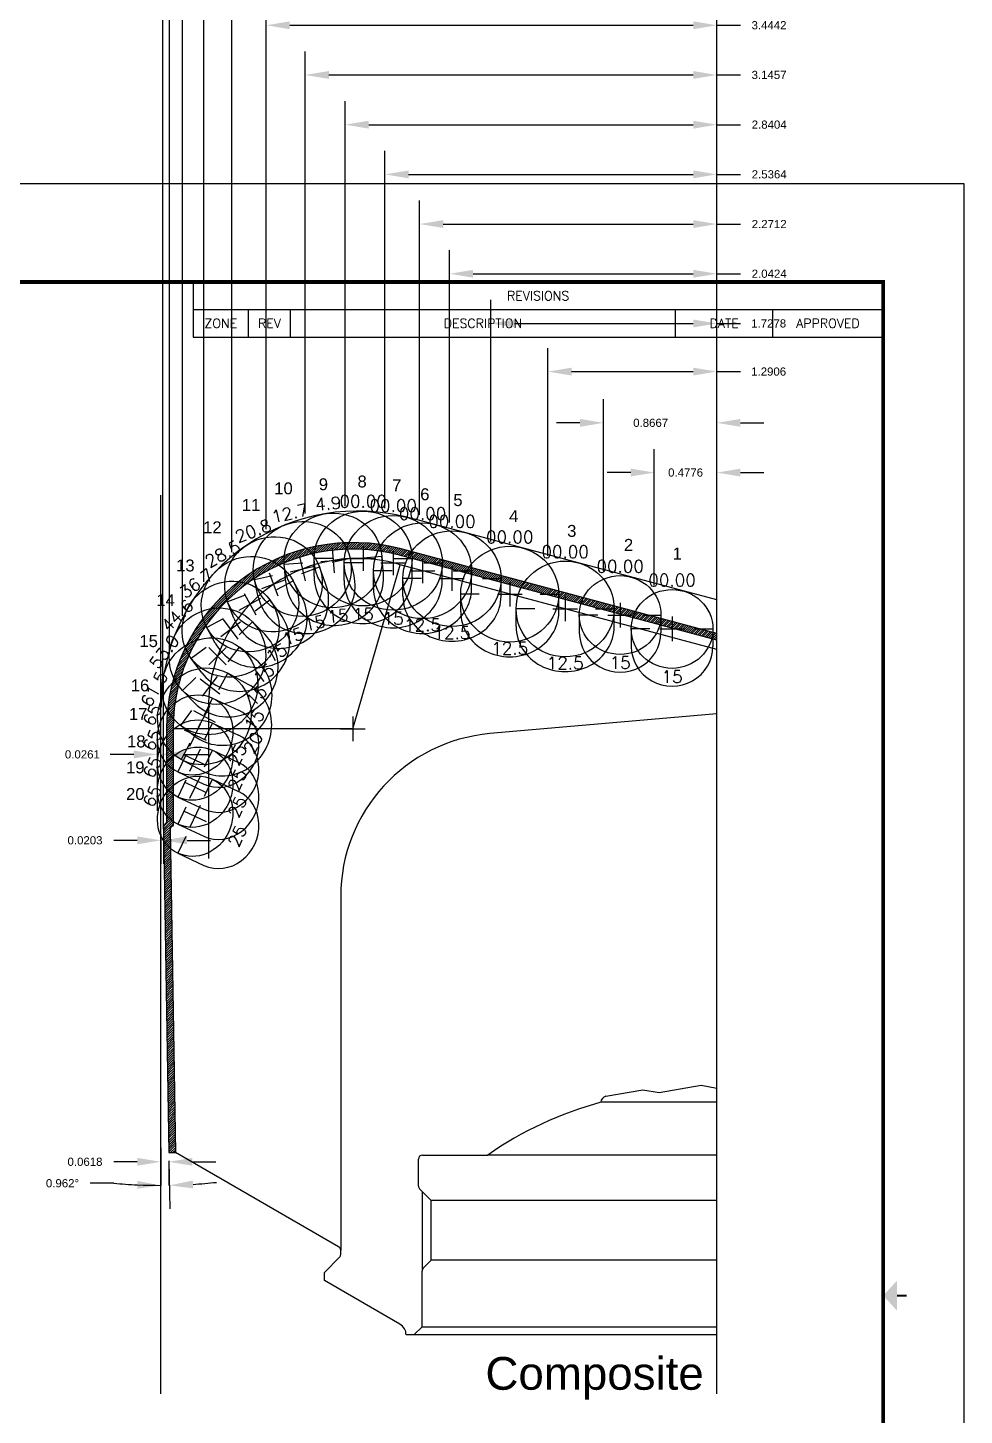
# Model space of a CAD drawing. Header units: inches. Extents: x 0 to 44, y 0 to 27.6.
# Drawn here: x 36.84 to 44, y 7.59 to 18.19 of the extents above; entities that cross this region are included whole.
import ezdxf
from ezdxf.enums import TextEntityAlignment as Align
from ezdxf.lldxf.tags import DXFTag

# ---------------------------------------------------------------- set-up
doc = ezdxf.new("R2010")
doc.units = ezdxf.units.IN
doc.header["$LTSCALE"] = 0.5
doc.header["$MEASUREMENT"] = 0
doc.header["$PDMODE"] = 35
doc.layers.get('Defpoints').update_dxf_attribs({"color": 1})
for name, color, linetype in [('Blade1', 40, 'Continuous'), ('Blade2', 6, 'Continuous'), ('Blade3', 112, 'Continuous'), ('Blade4', 181, 'Continuous'), ('CDG-38310R1', 7, 'Continuous'), ('CLine', 5, 'CENTER2'), ('Cutter Tip Height', 50, 'Continuous'), ('Default', 7, 'Continuous'), ('Text', 3, 'Continuous'), ('Title Block', 7, 'Continuous')]:
    doc.layers.add(name, color=color, linetype=linetype)
doc.styles.add('RomanS', font='romans')
doc.styles.get("Standard").update_dxf_attribs({"font": 'arial.ttf'})
tags = doc.linetypes.add('CENTER', pattern=[2, 1.25, -0.25, 0.25, -0.25]).pattern_tags.tags
tags[10:11] = [DXFTag(74, 4), DXFTag(75, 0), DXFTag(340, '0'), DXFTag(46, 0.0), DXFTag(50, 0.0), DXFTag(44, 0.0), DXFTag(45, 0.0)]
tags[8:9] = [DXFTag(74, 4), DXFTag(75, 0), DXFTag(340, '0'), DXFTag(46, 0.0), DXFTag(50, 0.0), DXFTag(44, 0.0), DXFTag(45, 0.0)]
tags[6:7] = [DXFTag(74, 4), DXFTag(75, 0), DXFTag(340, '0'), DXFTag(46, 0.0), DXFTag(50, 0.0), DXFTag(44, 0.0), DXFTag(45, 0.0)]
tags[4:5] = [DXFTag(74, 4), DXFTag(75, 0), DXFTag(340, '0'), DXFTag(46, 0.0), DXFTag(50, 0.0), DXFTag(44, 0.0), DXFTag(45, 0.0)]
tags = doc.linetypes.add('CENTER2', pattern=[1.125, 0.75, -0.125, 0.125, -0.125]).pattern_tags.tags
tags[10:11] = [DXFTag(74, 4), DXFTag(75, 0), DXFTag(340, '0'), DXFTag(46, 0.0), DXFTag(50, 0.0), DXFTag(44, 0.0), DXFTag(45, 0.0)]
tags[8:9] = [DXFTag(74, 4), DXFTag(75, 0), DXFTag(340, '0'), DXFTag(46, 0.0), DXFTag(50, 0.0), DXFTag(44, 0.0), DXFTag(45, 0.0)]
tags[6:7] = [DXFTag(74, 4), DXFTag(75, 0), DXFTag(340, '0'), DXFTag(46, 0.0), DXFTag(50, 0.0), DXFTag(44, 0.0), DXFTag(45, 0.0)]
tags[4:5] = [DXFTag(74, 4), DXFTag(75, 0), DXFTag(340, '0'), DXFTag(46, 0.0), DXFTag(50, 0.0), DXFTag(44, 0.0), DXFTag(45, 0.0)]
tags = doc.linetypes.add('HIDDEN2', pattern=[0.1875, 0.125, -0.0625]).pattern_tags.tags
tags[6:7] = [DXFTag(74, 4), DXFTag(75, 0), DXFTag(340, '0'), DXFTag(46, 0.0), DXFTag(50, 0.0), DXFTag(44, 0.0), DXFTag(45, 0.0)]
tags[4:5] = [DXFTag(74, 4), DXFTag(75, 0), DXFTag(340, '0'), DXFTag(46, 0.0), DXFTag(50, 0.0), DXFTag(44, 0.0), DXFTag(45, 0.0)]
doc.dimstyles.get("Standard").update_dxf_attribs({"dimtxt": 0.0625, "dimasz": 0.18, "dimexe": 0.18, "dimexo": 0.0625, "dimgap": 0.09, "dimtad": 0, "dimtih": 1, "dimtoh": 1, "dimdec": 4, "dimzin": 0, "dimdsep": 46, "dimtxsty": 'Standard', "dimcen": 0.09, "dimadec": 3, "dimazin": 0, "dimtfac": 1, "dimtdec": 4, "dimtofl": 0, "dimtmove": 0, "dimatfit": 3, "dimfxl": 1, "dimtolj": 1, "dimtzin": 0, "dimarcsym": 0})

# ---------------------------------------------------------------- blocks, each defined once
blk = doc.blocks.new('*D102')
at = {"color": 0, "lineweight": -2, "transparency": 16777216}
for p, q in [((37.859, 9.63), (37.859, 9.343)), ((37.679, 9.523), (37.499, 9.523)), ((37.92, 9.531), (37.92, 9.343)), ((38.1, 9.523), (38.28, 9.523))]:
    blk.add_line(p, q, dxfattribs=at)
at = {"color": 0, "transparency": 16777216}
for points in [[(37.679, 9.553), (37.679, 9.493), (37.859, 9.523)], [(38.1, 9.553), (38.1, 9.493), (37.92, 9.523)]]:
    blk.add_solid(points, dxfattribs=at)
at = {"layer": 'Defpoints', "color": 0, "transparency": 16777216}
for p in [(37.859, 9.693), (37.92, 9.593), (37.859, 9.523)]:
    blk.add_point(p, dxfattribs=at)
at = {"color": 0, "transparency": 16777216, "insert": (37.279, 9.523), "char_height": 0.0625, "attachment_point": 5}
blk.add_mtext('\\A1;0.0618', dxfattribs=at)
blk = doc.blocks.new('CMark')
at = {"layer": 'CLine'}
for p, q in [((-0.094, 0), (0.094, 0)), ((0, 0.094), (0, -0.094))]:
    blk.add_line(p, q, dxfattribs=at)
blk = doc.blocks.new('1913@15')
for p, q in [((-0.233, 0), (-0.375, 0)), ((0.233, 0), (0.375, 0))]:
    blk.add_line(p, q)
at = {"color": 8, "linetype": 'HIDDEN2', "ltscale": 0.5}
for p, q in [((-0.375, -0.135), (-0.375, 0)), ((0.375, -0.135), (0.375, 0))]:
    blk.add_line(p, q, dxfattribs=at)
blk.add_ellipse((0, 0), major_axis=(-0.375, 0), ratio=0.965926)
blk.add_ellipse((0, -0.135), major_axis=(-0.375, 0), ratio=0.965926, start_param=0, end_param=3.141593, dxfattribs=at)
blk.add_blockref('CMark', (0, 0))
at = {"style": 'RomanS'}
blk.add_text('15', height=0.094, dxfattribs=at).set_placement((0, -0.425), align=Align.MIDDLE_CENTER)
blk.add_attdef('ANG', text='', height=0.094, dxfattribs=at).set_placement((0, 0.362), align=Align.BOTTOM_CENTER)
blk = doc.blocks.new('*D103')
at = {"color": 0, "lineweight": -2, "transparency": 16777216}
for p, q in [((37.921, 9.531), (37.928, 9.163)), ((37.499, 9.359), (37.319, 9.359))]:
    blk.add_line(p, q, dxfattribs=at)
for start, end in [(264.75, 270), (264.7514, 267.3757), (273.5868, 276.2111)]:
    blk.add_arc((37.859, 13.273), 3.93, start, end, dxfattribs=at)
at = {"color": 0, "transparency": 16777216}
for points in [[(37.679, 9.377), (37.678, 9.317), (37.859, 9.343)], [(38.106, 9.32), (38.103, 9.38), (37.925, 9.343)]]:
    blk.add_solid(points, dxfattribs=at)
at = {"layer": 'Defpoints', "color": 0, "transparency": 16777216}
for p in [(37.859, 14.621), (37.879, 12.067), (37.92, 9.593), (37.903, 9.343), (37.859, 7.749)]:
    blk.add_point(p, dxfattribs=at)
at = {"color": 0, "transparency": 16777216, "insert": (37.107, 9.359), "char_height": 0.0625, "attachment_point": 5}
blk.add_mtext('\\A1;0.962°', dxfattribs=at)
blk = doc.blocks.new('*D104')
at = {"color": 0, "lineweight": -2, "transparency": 16777216}
for p, q in [((37.859, 12.029), (37.859, 11.801)), ((37.879, 12.004), (37.879, 11.801)), ((37.679, 11.981), (37.499, 11.981)), ((38.059, 11.981), (38.239, 11.981))]:
    blk.add_line(p, q, dxfattribs=at)
at = {"color": 0, "transparency": 16777216}
for points in [[(37.679, 12.011), (37.679, 11.951), (37.859, 11.981)], [(38.059, 12.011), (38.059, 11.951), (37.879, 11.981)]]:
    blk.add_solid(points, dxfattribs=at)
at = {"layer": 'Defpoints', "color": 0, "transparency": 16777216}
for p in [(37.859, 12.091), (37.879, 12.067), (37.859, 11.981)]:
    blk.add_point(p, dxfattribs=at)
at = {"color": 0, "transparency": 16777216, "insert": (37.279, 11.981), "char_height": 0.0625, "attachment_point": 5}
blk.add_mtext('\\A1;0.0203', dxfattribs=at)
blk = doc.blocks.new('1613@25')
for p, q in [((-0.17, 0), (-0.312, 0)), ((0.171, 0), (0.312, 0))]:
    blk.add_line(p, q)
at = {"color": 8, "linetype": 'HIDDEN2', "ltscale": 0.5}
blk.add_line((-0.312, 0), (-0.312, -0.22), dxfattribs=at)
at = {"color": 8, "linetype": 'HIDDEN2', "ltscale": 0.5, "flags": 128}
blk.add_lwpolyline([(0.312, 0), (0.312, -0.22)], dxfattribs=at)
blk.add_ellipse((0, 0), major_axis=(-0.312, 0), ratio=0.906308, start_param=-3.141592653589793, end_param=3.141592653589793)
at = {"color": 8, "linetype": 'HIDDEN2', "ltscale": 0.5}
blk.add_ellipse((0, -0.22), major_axis=(-0.312, 0), ratio=0.906308, start_param=0, end_param=3.141593, dxfattribs=at)
blk.add_blockref('CMark', (0, 0))
at = {"style": 'RomanS'}
blk.add_text('25', height=0.094, dxfattribs=at).set_placement((0, -0.356), align=Align.MIDDLE_CENTER)
blk.add_attdef('ANG', text='', height=0.094, dxfattribs=at).set_placement((0, 0.287), align=Align.BOTTOM_CENTER)
blk = doc.blocks.new('1913@20')
for p, q in [((-0.233, 0), (-0.375, 0)), ((0.233, 0), (0.375, 0))]:
    blk.add_line(p, q)
at = {"color": 8, "linetype": 'HIDDEN2', "ltscale": 0.5}
for p, q in [((-0.375, -0.178), (-0.375, 0)), ((0.375, -0.178), (0.375, 0))]:
    blk.add_line(p, q, dxfattribs=at)
blk.add_ellipse((0, 0), major_axis=(-0.375, 0), ratio=0.939693)
blk.add_ellipse((0, -0.178), major_axis=(-0.375, 0), ratio=0.939693, start_param=0, end_param=3.141593, dxfattribs=at)
blk.add_blockref('CMark', (0, 0))
at = {"style": 'RomanS'}
blk.add_text('20', height=0.094, dxfattribs=at).set_placement((0, -0.425), align=Align.MIDDLE_CENTER)
blk.add_attdef('ANG', text='', height=0.094, dxfattribs=at).set_placement((0, 0.362), align=Align.BOTTOM_CENTER)
blk = doc.blocks.new('*D105')
at = {"color": 0, "lineweight": -2, "transparency": 16777216}
for p, q in [((37.832, 12.207), (37.832, 12.818)), ((37.859, 12.209), (37.859, 12.818)), ((37.652, 12.638), (37.472, 12.638)), ((38.039, 12.638), (38.219, 12.638))]:
    blk.add_line(p, q, dxfattribs=at)
at = {"color": 0, "transparency": 16777216}
for points in [[(37.652, 12.668), (37.652, 12.608), (37.832, 12.638)], [(38.039, 12.668), (38.039, 12.608), (37.859, 12.638)]]:
    blk.add_solid(points, dxfattribs=at)
at = {"layer": 'Defpoints', "color": 0, "transparency": 16777216}
for p in [(37.859, 12.638), (37.832, 12.145), (37.859, 12.147)]:
    blk.add_point(p, dxfattribs=at)
at = {"color": 0, "transparency": 16777216, "insert": (37.259, 12.638), "char_height": 0.0625, "attachment_point": 5}
blk.add_mtext('\\A1;0.0261', dxfattribs=at)
blk = doc.blocks.new('COT_cblock')
at = {"layer": 'Defpoints'}
blk.add_point((21.812, 16.812), dxfattribs=at)
at = {"layer": 'Title Block'}
for p, q in [((16.107, 16.25), (16.107, 15.828)), ((16.107, 16.039), (21.38, 16.039)), ((16.528, 15.828), (16.528, 16.039)), ((16.849, 15.828), (16.849, 16.039)), ((19.794, 15.828), (19.794, 16.039)), ((20.536, 15.828), (20.536, 16.039)), ((16.107, 15.828), (21.38, 15.828))]:
    blk.add_line(p, q, dxfattribs=at)
at = {"layer": 'Title Block', "color": 8}
blk.add_lwpolyline([(0, 0), (22, 0), (22, 17), (0, 17)], close=True, dxfattribs=at)
at = {"layer": 'Title Block', "const_width": 0.03}
blk.add_lwpolyline([(21.38, 16.25), (0.62, 16.25), (0.62, 0.75), (21.38, 0.75)], close=True, dxfattribs=at)
at = {"layer": 'Title Block', "const_width": 0.015}
blk.add_lwpolyline([(21.56, 8.5), (21.485, 8.5)], dxfattribs=at)
at = {"layer": 'Title Block'}
blk.add_solid([(21.485, 8.387), (21.485, 8.613), (21.38, 8.5)], dxfattribs=at)
at = {"layer": 'Title Block', "style": 'RomanS'}
for s, height, p in [('REVISIONS', 0.0703, (18.743, 16.145)), ('ZONE', 0.0703, (16.317, 15.934)), ('REV', 0.0703, (16.689, 15.934)), ('DESCRIPTION', 0.07031, (18.321, 15.934)), ('DATE', 0.0703, (20.165, 15.934)), ('APPROVED', 0.0703, (20.958, 15.934))]:
    blk.add_text(s, height=height, dxfattribs=at).set_placement(p, align=Align.MIDDLE_CENTER)
at = {"layer": 'Title Block', "color": 1, "style": 'RomanS', "flags": 8}
for tag, p in [('FNAME', (0.37, 3.75)), ('REVDATE', (0.37, 2.25)), ('USER', (0.37, 0.75))]:
    blk.add_attdef(tag, text='', height=0.047, rotation=90, dxfattribs=at).set_placement(p, align=Align.BOTTOM_LEFT)
at = {"layer": 'Title Block', "color": 3, "style": 'RomanS', "flags": 8}
for tag, height, p in [('DRAWN', 0.11, (16.95, 1.984)), ('TITL1', 0.125, (19.587, 1.684)), ('TITL2', 0.094, (19.587, 1.514)), ('TITL3', 0.094, (19.587, 1.374))]:
    blk.add_attdef(tag, text='', height=height, dxfattribs=at).set_placement(p, align=Align.MIDDLE_CENTER)
for tag, p in [('DDATE', (16.606, 1.672)), ('CHECK', (16.606, 1.406)), ('MATRL', (16.606, 1.149)), ('PDATE', (16.606, 0.883)), ('SCALE', (18.146, 0.855)), ('SHEET', (20.255, 0.855))]:
    blk.add_attdef(tag, text='', height=0.094, dxfattribs=at).set_placement(p, align=Align.MIDDLE_LEFT)
for tag, p in [('FSCM#', (18.587, 1.121)), ('DWG#', (20.06, 1.121)), ('REV#', (21.22, 1.121))]:
    blk.add_attdef(tag, text='', height=0.094, dxfattribs=at).set_placement(p, align=Align.TOP_CENTER)
blk = doc.blocks.new('*D106')
at = {"layer": 'Defpoints', "color": 0, "lineweight": -2, "transparency": 16777216}
for p, q in [((41.631, 13.932), (41.631, 14.973)), ((42.109, 14.256), (42.109, 14.973)), ((41.451, 14.793), (41.271, 14.793)), ((42.289, 14.793), (42.469, 14.793))]:
    blk.add_line(p, q, dxfattribs=at)
at = {"layer": 'Defpoints', "color": 0, "transparency": 16777216}
for p in [(41.631, 14.793), (42.109, 14.193), (41.631, 13.869)]:
    blk.add_point(p, dxfattribs=at)
for points in [[(41.451, 14.823), (41.451, 14.763), (41.631, 14.793)], [(42.289, 14.823), (42.289, 14.763), (42.109, 14.793)]]:
    blk.add_solid(points, dxfattribs=at)
at = {"layer": 'Defpoints', "color": 0, "transparency": 16777216, "insert": (41.87, 14.793), "char_height": 0.0625, "attachment_point": 5}
blk.add_mtext('\\A1;0.4776', dxfattribs=at)
blk = doc.blocks.new('*D108')
at = {"layer": 'Defpoints', "color": 0, "lineweight": -2, "transparency": 16777216}
for p, q in [((40.818, 14.156), (40.818, 15.745)), ((42.109, 14.256), (42.109, 15.745)), ((40.998, 15.565), (41.929, 15.565)), ((42.109, 15.565), (42.289, 15.565))]:
    blk.add_line(p, q, dxfattribs=at)
at = {"layer": 'Defpoints', "color": 0, "transparency": 16777216}
for p in [(40.818, 15.565), (42.109, 14.193), (40.818, 14.093)]:
    blk.add_point(p, dxfattribs=at)
for points in [[(40.998, 15.595), (40.998, 15.535), (40.818, 15.565)], [(41.929, 15.595), (41.929, 15.535), (42.109, 15.565)]]:
    blk.add_solid(points, dxfattribs=at)
at = {"layer": 'Defpoints', "color": 0, "transparency": 16777216, "insert": (42.505, 15.565), "char_height": 0.0625, "attachment_point": 5}
blk.add_mtext('\\A1;1.2906', dxfattribs=at)
blk = doc.blocks.new('*D109')
at = {"layer": 'Defpoints', "color": 0, "lineweight": -2, "transparency": 16777216}
for p, q in [((40.381, 14.266), (40.381, 16.113)), ((42.109, 14.256), (42.109, 16.113)), ((40.561, 15.933), (41.929, 15.933)), ((42.109, 15.933), (42.289, 15.933))]:
    blk.add_line(p, q, dxfattribs=at)
at = {"layer": 'Defpoints', "color": 0, "transparency": 16777216}
for p in [(40.381, 15.933), (40.381, 14.204), (42.109, 14.193)]:
    blk.add_point(p, dxfattribs=at)
for points in [[(40.561, 15.963), (40.561, 15.903), (40.381, 15.933)], [(41.929, 15.963), (41.929, 15.903), (42.109, 15.933)]]:
    blk.add_solid(points, dxfattribs=at)
at = {"layer": 'Defpoints', "color": 0, "transparency": 16777216, "insert": (42.505, 15.933), "char_height": 0.0625, "attachment_point": 5}
blk.add_mtext('\\A1;1.7278', dxfattribs=at)
blk = doc.blocks.new('*D110')
at = {"layer": 'Defpoints', "color": 0, "lineweight": -2, "transparency": 16777216}
for p, q in [((40.066, 14.41), (40.066, 16.493)), ((42.109, 14.256), (42.109, 16.493)), ((40.246, 16.313), (41.929, 16.313)), ((42.109, 16.313), (42.289, 16.313))]:
    blk.add_line(p, q, dxfattribs=at)
at = {"layer": 'Defpoints', "color": 0, "transparency": 16777216}
for p in [(40.066, 16.313), (40.066, 14.348), (42.109, 14.193)]:
    blk.add_point(p, dxfattribs=at)
for points in [[(40.246, 16.343), (40.246, 16.283), (40.066, 16.313)], [(41.929, 16.343), (41.929, 16.283), (42.109, 16.313)]]:
    blk.add_solid(points, dxfattribs=at)
at = {"layer": 'Defpoints', "color": 0, "transparency": 16777216, "insert": (42.509, 16.313), "char_height": 0.0625, "attachment_point": 5}
blk.add_mtext('\\A1;2.0424', dxfattribs=at)
blk = doc.blocks.new('*D111')
at = {"layer": 'Defpoints', "color": 0, "lineweight": -2, "transparency": 16777216}
for p, q in [((39.837, 14.47), (39.837, 16.873)), ((42.109, 14.256), (42.109, 16.873)), ((40.017, 16.693), (41.929, 16.693)), ((42.109, 16.693), (42.289, 16.693))]:
    blk.add_line(p, q, dxfattribs=at)
at = {"layer": 'Defpoints', "color": 0, "transparency": 16777216}
for p in [(39.837, 16.693), (39.837, 14.408), (42.109, 14.193)]:
    blk.add_point(p, dxfattribs=at)
for points in [[(40.017, 16.723), (40.017, 16.663), (39.837, 16.693)], [(41.929, 16.723), (41.929, 16.663), (42.109, 16.693)]]:
    blk.add_solid(points, dxfattribs=at)
at = {"layer": 'Defpoints', "color": 0, "transparency": 16777216, "insert": (42.509, 16.693), "char_height": 0.0625, "attachment_point": 5}
blk.add_mtext('\\A1;2.2712', dxfattribs=at)
blk = doc.blocks.new('*D112')
at = {"layer": 'Defpoints', "color": 0, "lineweight": -2, "transparency": 16777216}
for p, q in [((39.572, 14.522), (39.572, 17.253)), ((42.109, 14.256), (42.109, 17.253)), ((39.752, 17.073), (41.929, 17.073)), ((42.109, 17.073), (42.289, 17.073))]:
    blk.add_line(p, q, dxfattribs=at)
at = {"layer": 'Defpoints', "color": 0, "transparency": 16777216}
for p in [(39.572, 17.073), (39.572, 14.46), (42.109, 14.193)]:
    blk.add_point(p, dxfattribs=at)
for points in [[(39.752, 17.103), (39.752, 17.043), (39.572, 17.073)], [(41.929, 17.103), (41.929, 17.043), (42.109, 17.073)]]:
    blk.add_solid(points, dxfattribs=at)
at = {"layer": 'Defpoints', "color": 0, "transparency": 16777216, "insert": (42.509, 17.073), "char_height": 0.0625, "attachment_point": 5}
blk.add_mtext('\\A1;2.5364', dxfattribs=at)
blk = doc.blocks.new('*D113')
at = {"layer": 'Defpoints', "color": 0, "lineweight": -2, "transparency": 16777216}
for p, q in [((39.268, 14.535), (39.268, 17.633)), ((42.109, 14.256), (42.109, 17.633)), ((39.448, 17.453), (41.929, 17.453)), ((42.109, 17.453), (42.289, 17.453))]:
    blk.add_line(p, q, dxfattribs=at)
at = {"layer": 'Defpoints', "color": 0, "transparency": 16777216}
for p in [(39.268, 17.453), (39.268, 14.473), (42.109, 14.193)]:
    blk.add_point(p, dxfattribs=at)
for points in [[(39.448, 17.483), (39.448, 17.423), (39.268, 17.453)], [(41.929, 17.483), (41.929, 17.423), (42.109, 17.453)]]:
    blk.add_solid(points, dxfattribs=at)
at = {"layer": 'Defpoints', "color": 0, "transparency": 16777216, "insert": (42.509, 17.453), "char_height": 0.0625, "attachment_point": 5}
blk.add_mtext('\\A1;2.8404', dxfattribs=at)
blk = doc.blocks.new('*D114')
at = {"layer": 'Defpoints', "color": 0, "lineweight": -2, "transparency": 16777216}
for p, q in [((38.963, 14.481), (38.963, 18.013)), ((42.109, 14.256), (42.109, 18.013)), ((39.143, 17.833), (41.929, 17.833)), ((42.109, 17.833), (42.289, 17.833))]:
    blk.add_line(p, q, dxfattribs=at)
at = {"layer": 'Defpoints', "color": 0, "transparency": 16777216}
for p in [(38.963, 17.833), (38.963, 14.418), (42.109, 14.193)]:
    blk.add_point(p, dxfattribs=at)
for points in [[(39.143, 17.863), (39.143, 17.803), (38.963, 17.833)], [(41.929, 17.863), (41.929, 17.803), (42.109, 17.833)]]:
    blk.add_solid(points, dxfattribs=at)
at = {"layer": 'Defpoints', "color": 0, "transparency": 16777216, "insert": (42.508, 17.833), "char_height": 0.0625, "attachment_point": 5}
blk.add_mtext('\\A1;3.1457', dxfattribs=at)
blk = doc.blocks.new('*D115')
at = {"layer": 'Defpoints', "color": 0, "lineweight": -2, "transparency": 16777216}
for p, q in [((38.664, 14.36), (38.664, 18.393)), ((42.109, 14.256), (42.109, 18.393)), ((38.844, 18.213), (41.929, 18.213)), ((42.109, 18.213), (42.289, 18.213))]:
    blk.add_line(p, q, dxfattribs=at)
at = {"layer": 'Defpoints', "color": 0, "transparency": 16777216}
for p in [(38.664, 18.213), (38.664, 14.297), (42.109, 14.193)]:
    blk.add_point(p, dxfattribs=at)
for points in [[(38.844, 18.243), (38.844, 18.183), (38.664, 18.213)], [(41.929, 18.243), (41.929, 18.183), (42.109, 18.213)]]:
    blk.add_solid(points, dxfattribs=at)
at = {"layer": 'Defpoints', "color": 0, "transparency": 16777216, "insert": (42.508, 18.213), "char_height": 0.0625, "attachment_point": 5}
blk.add_mtext('\\A1;3.4442', dxfattribs=at)
blk = doc.blocks.new('*D116')
at = {"layer": 'Defpoints', "color": 0, "lineweight": -2, "transparency": 16777216}
for p, q in [((38.401, 14.184), (38.401, 18.773)), ((42.109, 14.256), (42.109, 18.773)), ((38.581, 18.593), (41.929, 18.593)), ((42.109, 18.593), (42.289, 18.593))]:
    blk.add_line(p, q, dxfattribs=at)
at = {"layer": 'Defpoints', "color": 0, "transparency": 16777216}
for p in [(38.401, 18.593), (38.401, 14.122), (42.109, 14.193)]:
    blk.add_point(p, dxfattribs=at)
for points in [[(38.581, 18.623), (38.581, 18.563), (38.401, 18.593)], [(41.929, 18.623), (41.929, 18.563), (42.109, 18.593)]]:
    blk.add_solid(points, dxfattribs=at)
at = {"layer": 'Defpoints', "color": 0, "transparency": 16777216, "insert": (42.502, 18.593), "char_height": 0.0625, "attachment_point": 5}
blk.add_mtext('\\A1;3.7071', dxfattribs=at)
blk = doc.blocks.new('*D117')
at = {"layer": 'Defpoints', "color": 0, "lineweight": -2, "transparency": 16777216}
for p, q in [((38.188, 13.957), (38.188, 19.153)), ((42.109, 14.256), (42.109, 19.153)), ((38.368, 18.973), (41.929, 18.973)), ((42.109, 18.973), (42.289, 18.973))]:
    blk.add_line(p, q, dxfattribs=at)
at = {"layer": 'Defpoints', "color": 0, "transparency": 16777216}
for p in [(38.188, 18.973), (42.109, 14.193), (38.188, 13.895)]:
    blk.add_point(p, dxfattribs=at)
for points in [[(38.368, 19.003), (38.368, 18.943), (38.188, 18.973)], [(41.929, 19.003), (41.929, 18.943), (42.109, 18.973)]]:
    blk.add_solid(points, dxfattribs=at)
at = {"layer": 'Defpoints', "color": 0, "transparency": 16777216, "insert": (42.508, 18.973), "char_height": 0.0625, "attachment_point": 5}
blk.add_mtext('\\A1;3.9206', dxfattribs=at)
blk = doc.blocks.new('*D118')
at = {"layer": 'Defpoints', "color": 0, "lineweight": -2, "transparency": 16777216}
for p, q in [((38.025, 13.697), (38.025, 19.533)), ((42.109, 14.256), (42.109, 19.533)), ((38.205, 19.353), (41.929, 19.353)), ((42.109, 19.353), (42.289, 19.353))]:
    blk.add_line(p, q, dxfattribs=at)
at = {"layer": 'Defpoints', "color": 0, "transparency": 16777216}
for p in [(38.025, 19.353), (42.109, 14.193), (38.025, 13.634)]:
    blk.add_point(p, dxfattribs=at)
for points in [[(38.205, 19.383), (38.205, 19.323), (38.025, 19.353)], [(41.929, 19.383), (41.929, 19.323), (42.109, 19.353)]]:
    blk.add_solid(points, dxfattribs=at)
at = {"layer": 'Defpoints', "color": 0, "transparency": 16777216, "insert": (42.51, 19.353), "char_height": 0.0625, "attachment_point": 5}
blk.add_mtext('\\A1;4.0835', dxfattribs=at)
blk = doc.blocks.new('*D119')
at = {"layer": 'Defpoints', "color": 0, "lineweight": -2, "transparency": 16777216}
for p, q in [((37.924, 13.409), (37.924, 19.913)), ((42.109, 14.256), (42.109, 19.913)), ((38.104, 19.733), (41.929, 19.733)), ((42.109, 19.733), (42.289, 19.733))]:
    blk.add_line(p, q, dxfattribs=at)
at = {"layer": 'Defpoints', "color": 0, "transparency": 16777216}
for p in [(37.924, 19.733), (42.109, 14.193), (37.924, 13.347)]:
    blk.add_point(p, dxfattribs=at)
for points in [[(38.104, 19.763), (38.104, 19.703), (37.924, 19.733)], [(41.929, 19.763), (41.929, 19.703), (42.109, 19.733)]]:
    blk.add_solid(points, dxfattribs=at)
at = {"layer": 'Defpoints', "color": 0, "transparency": 16777216, "insert": (42.509, 19.733), "char_height": 0.0625, "attachment_point": 5}
blk.add_mtext('\\A1;4.1842', dxfattribs=at)
blk = doc.blocks.new('*D120')
at = {"layer": 'Defpoints', "color": 0, "lineweight": -2, "transparency": 16777216}
for p, q in [((37.873, 13.142), (37.873, 20.293)), ((42.109, 14.256), (42.109, 20.293)), ((38.053, 20.113), (41.929, 20.113)), ((42.109, 20.113), (42.289, 20.113))]:
    blk.add_line(p, q, dxfattribs=at)
at = {"layer": 'Defpoints', "color": 0, "transparency": 16777216}
for p in [(37.873, 20.113), (42.109, 14.193), (37.873, 13.08)]:
    blk.add_point(p, dxfattribs=at)
for points in [[(38.053, 20.143), (38.053, 20.083), (37.873, 20.113)], [(41.929, 20.143), (41.929, 20.083), (42.109, 20.113)]]:
    blk.add_solid(points, dxfattribs=at)
at = {"layer": 'Defpoints', "color": 0, "transparency": 16777216, "insert": (42.509, 20.113), "char_height": 0.0625, "attachment_point": 5}
blk.add_mtext('\\A1;4.2352', dxfattribs=at)
blk = doc.blocks.new('1913@12.5')
for p, q in [((-0.233, 0), (-0.375, 0)), ((0.233, 0), (0.375, 0))]:
    blk.add_line(p, q)
at = {"color": 8, "linetype": 'HIDDEN2', "ltscale": 0.5}
for p, q in [((-0.375, -0.135), (-0.375, 0)), ((0.375, -0.135), (0.375, 0))]:
    blk.add_line(p, q, dxfattribs=at)
blk.add_ellipse((0, 0), major_axis=(-0.375, 0), ratio=0.976296)
blk.add_ellipse((0, -0.135), major_axis=(-0.375, 0), ratio=0.91753, start_param=0, end_param=3.141593, dxfattribs=at)
blk.add_blockref('CMark', (0, 0))
at = {"style": 'RomanS'}
blk.add_text('12.5', height=0.094, dxfattribs=at).set_placement((0, -0.414), align=Align.MIDDLE_CENTER)
blk.add_attdef('ANG', text='', height=0.094, dxfattribs=at).set_placement((0, 0.362), align=Align.BOTTOM_CENTER)
blk = doc.blocks.new('1613@15')
for p, q in [((-0.17, 0), (-0.312, 0)), ((0.171, 0), (0.312, 0))]:
    blk.add_line(p, q)
at = {"color": 8, "linetype": 'HIDDEN2', "ltscale": 0.5}
blk.add_line((-0.312, 0), (-0.312, -0.135), dxfattribs=at)
at = {"color": 8, "linetype": 'HIDDEN2', "ltscale": 0.5, "flags": 128}
blk.add_lwpolyline([(0.312, 0), (0.312, -0.135)], dxfattribs=at)
blk.add_ellipse((0, 0), major_axis=(-0.312, 0), ratio=0.965926, start_param=-3.141592653589793, end_param=3.141592653589793)
at = {"color": 8, "linetype": 'HIDDEN2', "ltscale": 0.5}
blk.add_ellipse((0, -0.135), major_axis=(-0.312, 0), ratio=0.965926, start_param=0, end_param=3.141593, dxfattribs=at)
blk.add_blockref('CMark', (0, 0))
at = {"style": 'RomanS'}
blk.add_text('15', height=0.094, dxfattribs=at).set_placement((0, -0.364), align=Align.MIDDLE_CENTER)
blk.add_attdef('ANG', text='', height=0.094, dxfattribs=at).set_placement((0, 0.298), align=Align.BOTTOM_CENTER)
blk = doc.blocks.new('*D142')
at = {"layer": 'Defpoints', "color": 0, "lineweight": -2, "transparency": 16777216}
for p, q in [((41.242, 14.042), (41.242, 15.353)), ((42.109, 14.256), (42.109, 15.353)), ((41.062, 15.173), (40.882, 15.173)), ((42.289, 15.173), (42.469, 15.173))]:
    blk.add_line(p, q, dxfattribs=at)
at = {"layer": 'Defpoints', "color": 0, "transparency": 16777216}
for p in [(41.242, 15.173), (42.109, 14.193), (41.242, 13.979)]:
    blk.add_point(p, dxfattribs=at)
for points in [[(41.062, 15.203), (41.062, 15.143), (41.242, 15.173)], [(42.289, 15.203), (42.289, 15.143), (42.109, 15.173)]]:
    blk.add_solid(points, dxfattribs=at)
at = {"layer": 'Defpoints', "color": 0, "transparency": 16777216, "insert": (41.603, 15.173), "char_height": 0.0625, "attachment_point": 5}
blk.add_mtext('\\A1;0.8667', dxfattribs=at)

msp = doc.modelspace()

# ---------------------------------------------------------------- hatches: boundary and pattern name
h = msp.add_hatch()
h.set_pattern_fill('ANSI31', color=251, scale=0.1)
h.set_pattern_definition([(45, (28.887373, 0), (-0.008838835, 0.008838835), [])])
h.paths.add_polyline_path([(39.69617, 14.20915, 0.49314543), (37.90235, 12.83271), (37.90235, 12.11838, 0.22641635), (37.87886, 12.06696), (37.92041, 9.59341), (37.97041, 9.59425), (37.92885, 12.0678, -0.34729034), (37.9406, 12.0832, 0.34259104), (37.95235, 12.09834), (37.95235, 12.83271, -0.49314543), (39.68323, 14.16086), (42.1086, 13.51098), (42.1086, 13.56275)])

# ---------------------------------------------------------------- linework, layer by layer
at = {"color": 1, "linetype": 'CENTER2'}
for q in [(39.68846, 14.08801), (37.95235, 12.83271)]:
    msp.add_line((39.32735, 12.83271), q, dxfattribs=at)
at = {"color": 1}
msp.add_line((37.87886, 12.06696), (37.87886, 13.23906), dxfattribs=at)
msp.add_line((37.92041, 9.59341), (37.9706, 9.59426))
msp.add_lwpolyline([(42.1086, 13.43953), (40.08418, 13.98197), (39.68846, 14.08801, 0.11490191), (39.17352, 14.12088, 0.21672982), (38.39188, 13.59535, 0.13888928), (38.22292, 12.99883), (38.22292, 12.70859), (38.22292, 11.84244)], format="xyb", dxfattribs=at)
msp.add_lwpolyline([(42.1086, 12.94848), (40.37465, 12.79678, 0.38887873), (39.2336, 11.55154), (39.2336, 8.84702)], format="xyb")
at = {"layer": 'CDG-38310R1', "color": 7, "linetype": 'Continuous'}
for p, q in [((41.66831, 10.05189), (41.98931, 10.10849)), ((41.98931, 10.10849), (42.1086, 10.08745)), ((42.1086, 9.97806), (41.22277, 9.97806)), ((41.26152, 10.02424), (41.54331, 10.07393)), ((41.54331, 10.07393), (41.66831, 10.05189)), ((39.21797, 8.87408), (37.9706, 9.59426)), ((39.8586, 9.57509), (40.3586, 9.57509)), ((42.1086, 9.57509), (40.3586, 9.57509)), ((39.82735, 9.33804), (39.82735, 9.54384)), ((39.92625, 9.22619), (39.8365, 9.31594)), ((42.1086, 9.22619), (39.92625, 9.22619)), ((39.92625, 8.77024), (39.92625, 9.22619)), ((39.2336, 8.81551), (39.2336, 8.84702)), ((39.1086, 8.67756), (39.22445, 8.79341)), ((39.86525, 8.70925), (39.92625, 8.77024)), ((42.1086, 8.77024), (39.92625, 8.77024)), ((39.1086, 8.61506), (39.1086, 8.67756)), ((39.68672, 8.28128), (39.1086, 8.61506)), ((39.8561, 8.26259), (39.8561, 8.68715)), ((39.7936, 8.20009), (39.7336, 8.20009)), ((39.7936, 8.20009), (39.8561, 8.26259)), ((42.1086, 8.20009), (39.7936, 8.20009)), ((39.8561, 8.26259), (42.1086, 8.26259))]:
    msp.add_line(p, q, dxfattribs=at)
at = {"layer": 'CDG-38310R1', "color": 7, "linetype": 'HIDDEN2'}
msp.add_line((39.8586, 8.6994), (39.8586, 9.29384), dxfattribs=at)
at = {"layer": 'CDG-38310R1', "color": 7, "linetype": 'Continuous'}
for points in [[(42.1086, 13.56275), (39.69617, 14.20915, 0.49314543), (37.90235, 12.83271), (37.90235, 12.11838, 0.22641635), (37.87886, 12.06696), (37.92041, 9.59341)], [(42.1086, 13.51098), (39.68323, 14.16086, 0.49314543), (37.95235, 12.83271), (37.95235, 12.09834, -0.34259104), (37.9406, 12.0832, 0.34729034), (37.92885, 12.0678), (37.97041, 9.59425)]]:
    msp.add_lwpolyline(points, format="xyb", dxfattribs=at)
for centre, radius, start, end in [((41.93337, 7.32609), 2.74552, 105, 125), ((41.26966, 9.97806), 0.04689, 99.999997, 180), ((39.8586, 9.54384), 0.03125, 90, 180), ((39.8586, 9.33804), 0.03125, 180, 225), ((39.20235, 8.84702), 0.03125, 0, 60), ((39.20235, 8.81551), 0.03125, 315, 0), ((39.88735, 8.68715), 0.03125, 135, 180), ((39.63985, 8.20009), 0.09375, 0, 60)]:
    msp.add_arc(centre, radius, start, end, dxfattribs=at)
at = {"layer": 'CLine'}
msp.add_line((42.1086, 7.74923), (42.1086, 14.621), dxfattribs=at)
at = {"layer": 'Cutter Tip Height', "color": 30}
msp.add_lwpolyline([(42.10954, 13.8189), (39.83817, 14.42751, 0.01852121), (39.59623, 14.48018, 0.4612439), (37.86042, 12.99883)], format="xyb", dxfattribs=at)
msp.add_arc((39.36042, 12.99883), 1.5, 75, 76.584325, dxfattribs=at)
at = {"layer": 'Default', "color": 7, "linetype": 'CENTER', "ltscale": 0.5}
msp.add_line((37.8586, 7.74923), (37.8586, 14.621), dxfattribs=at)

# ---------------------------------------------------------------- block references
msp.add_blockref('CMark', (39.32735, 12.83271))
at = {"layer": 'Blade1'}
for name, p, rotation, values in [('1913@15', (39.17547, 14.12104), 4.9, {'ANG': '4.9'}), ('1913@15', (38.39198, 13.59543), 36.7, {'ANG': '36.7'}), ('1613@25', (38.12112, 12.78637), 65, {'ANG': '65'})]:
    msp.add_blockref(name, p, dxfattribs=dict(at, rotation=rotation)).add_auto_attribs(values)
for name, p in [('1913@12.5', (40.08418, 13.98197)), ('1913@12.5', (40.94934, 13.75015)), ('1613@15', (41.76667, 13.59734))]:
    msp.add_blockref(name, p, dxfattribs=at).add_auto_attribs({'ANG': '00.00'})
at = {"layer": 'Blade2'}
for name, p, rotation, values in [('1913@15', (38.9401, 14.05583), 12.7, {'ANG': '12.7'}), ('1913@15', (38.29197, 13.38913), 44.6, {'ANG': '44.6'}), ('1613@25', (38.12112, 12.59493), 65, {'ANG': '65'})]:
    msp.add_blockref(name, p, dxfattribs=dict(at, rotation=rotation)).add_auto_attribs(values)
msp.add_blockref('1913@12.5', (39.85955, 14.04216), dxfattribs=at).add_auto_attribs({'ANG': '00.00'})
at = {"layer": 'Blade3'}
for name, p in [('1913@15', (39.63502, 14.10269)), ('1913@12.5', (40.52576, 13.86365)), ('1613@15', (41.36973, 13.7037))]:
    msp.add_blockref(name, p, dxfattribs=at).add_auto_attribs({'ANG': '00.00'})
for name, p, rotation, values in [('1913@15', (38.71992, 13.93887), 20.8, {'ANG': '20.8'}), ('1913@15', (38.23426, 13.15905), 53, {'ANG': '53.0'}), ('1613@25', (38.12112, 12.38755), 65, {'ANG': '65'})]:
    msp.add_blockref(name, p, dxfattribs=dict(at, rotation=rotation)).add_auto_attribs(values)
at = {"layer": 'Blade4'}
msp.add_blockref('1913@15', (39.4052, 14.13545), dxfattribs=at).add_auto_attribs({'ANG': '00.00'})
for name, p, rotation, values in [('1913@15', (38.5402, 13.78697), 28.5, {'ANG': '28.5'}), ('1913@20', (38.19192, 12.92911), 61.50000000000001, {'ANG': '61.5'}), ('1613@25', (38.12112, 12.16507), 65, {'ANG': '65'})]:
    msp.add_blockref(name, p, dxfattribs=dict(at, rotation=rotation)).add_auto_attribs(values)
at = {"layer": 'CLine'}
msp.add_blockref('COT_cblock', (22, 0), dxfattribs=at)

# ---------------------------------------------------------------- texts
at = {"layer": 'Blade1'}
for s, height, p in [('9', 0.0912, (39.06601, 14.65781)), ('5', 0.0912, (40.09443, 14.53686)), ('3', 0.0912, (40.96455, 14.30146)), ('1', 0.0912, (41.77042, 14.12831)), ('13', 0.091201, (37.97534, 14.03705)), ('17', 0.091201, (37.61493, 12.90228))]:
    msp.add_text(s, height=height, dxfattribs=at).set_placement(p)
at = {"layer": 'Blade2'}
for s, height, p in [('10', 0.091201, (38.72537, 14.62668)), ('6', 0.0912, (39.84138, 14.58161)), ('14', 0.091201, (37.82433, 13.77192)), ('18', 0.091201, (37.60022, 12.69164))]:
    msp.add_text(s, height=height, dxfattribs=at).set_placement(p)
at = {"layer": 'Blade3'}
for s, height, p in [('7', 0.0912, (39.62662, 14.65002)), ('11', 0.091201, (38.47755, 14.50008)), ('4', 0.0912, (40.52073, 14.4143)), ('2', 0.0912, (41.39863, 14.19446)), ('15', 0.091201, (37.69473, 13.45869)), ('19', 0.091201, (37.59287, 12.49325))]:
    msp.add_text(s, height=height, dxfattribs=at).set_placement(p)
at = {"layer": 'Blade4'}
for s, height, p in [('8', 0.0912, (39.36189, 14.67921)), ('12', 0.091201, (38.18168, 14.32888)), ('16', 0.091201, (37.62855, 13.12018)), ('20', 0.091201, (37.59287, 12.28995))]:
    msp.add_text(s, height=height, dxfattribs=at).set_placement(p)
at = {"layer": 'Text', "insert": (40.33992, 8.03038), "char_height": 0.25, "attachment_point": 1}
msp.add_mtext_dynamic_manual_height_columns('Composite', width=2.5039694, gutter_width=0.456, heights=[0], dxfattribs=at)

# ---------------------------------------------------------------- dimensions: what is measured, and where the dimension line sits
dim = msp.add_angular_dim_2l(base=(37.90261, 9.34276), line1=((37.87886, 12.06696), (37.92041, 9.59341)), line2=((37.8586, 7.74923), (37.8586, 14.621)), dimstyle='Standard')
dim.commit()
dim.dimension.update_dxf_attribs({"geometry": '*D103', "text_midpoint": (37.10698, 9.359)})
dim = msp.add_linear_dim(base=(37.8586, 12.63828), p1=(37.83247, 12.14484), p2=(37.8586, 12.14674), dimstyle='Standard')
dim.commit()
dim.dimension.update_dxf_attribs({"geometry": '*D105', "text_midpoint": (37.25877, 12.63828), "dimtype": 160})
for base, p1, p2, picture, middle in [((37.8586, 11.98144), (37.87886, 12.06696), (37.8586, 12.09145), '*D104', (37.27887, 11.98144)), ((37.8586, 9.52341), (37.92041, 9.59341), (37.8586, 9.69275), '*D102', (37.2788, 9.52341))]:
    dim = msp.add_linear_dim(base=base, p1=p1, p2=p2, dimstyle='Standard')
    dim.commit()
    dim.dimension.update_dxf_attribs({"geometry": picture, "text_midpoint": middle})
at = {"layer": 'Defpoints'}
for base, p1, p2, picture, middle in [((37.8734, 20.11328), (42.1086, 14.19348), (37.8734, 13.07999), '*D120', (42.50927, 20.11328)), ((37.9244, 19.73328), (42.1086, 14.19348), (37.9244, 13.34688), '*D119', (42.50927, 19.73328)), ((38.025053, 19.353283), (42.108599, 14.193476), (38.025053, 13.634038), '*D118', (42.509823, 19.353283)), ((38.18801, 18.97328), (42.1086, 14.19348), (38.18801, 13.89479), '*D117', (42.50829, 18.97328)), ((38.40149, 18.59328), (42.1086, 14.19348), (38.40149, 14.12172), '*D116', (42.50228, 18.59328)), ((38.66443, 18.21328), (42.1086, 14.19348), (38.66443, 14.29735), '*D115', (42.50799, 18.21328)), ((38.96293, 17.83328), (42.1086, 14.19348), (38.96293, 14.41829), '*D114', (42.50831, 17.83328)), ((39.26818, 17.45328), (42.1086, 14.19348), (39.26818, 14.47263), '*D113', (42.50874, 17.45328)), ((39.57217, 17.07328), (42.1086, 14.19348), (39.57217, 14.45979), '*D112', (42.50874, 17.07328)), ((39.83741, 16.69328), (42.1086, 14.19348), (39.83741, 14.40763), '*D111', (42.5091, 16.69328)), ((40.06621, 16.31328), (42.1086, 14.19348), (40.06621, 14.34766), '*D110', (42.5091, 16.31328)), ((40.38077, 15.93328), (42.1086, 14.19348), (40.38077, 14.20363), '*D109', (42.50545, 15.93328)), ((40.818, 15.56463), (42.1086, 14.19348), (40.818, 14.09307), '*D108', (42.50537, 15.56463)), ((41.24193, 15.17328), (42.1086, 14.19348), (41.24193, 13.97916), '*D142', (41.60319, 15.17328))]:
    dim = msp.add_linear_dim(base=base, p1=p1, p2=p2, dimstyle='Standard', dxfattribs=at)
    dim.commit()
    dim.dimension.update_dxf_attribs({"geometry": picture, "text_midpoint": middle, "dimtype": 160})
dim = msp.add_linear_dim(base=(41.63102, 14.79328), p1=(42.1086, 14.19348), p2=(41.63102, 13.86927), dimstyle='Standard', dxfattribs=at)
dim.commit()
dim.dimension.update_dxf_attribs({"geometry": '*D106', "text_midpoint": (41.86981, 14.79328)})

doc.saveas('drawing.dxf')
